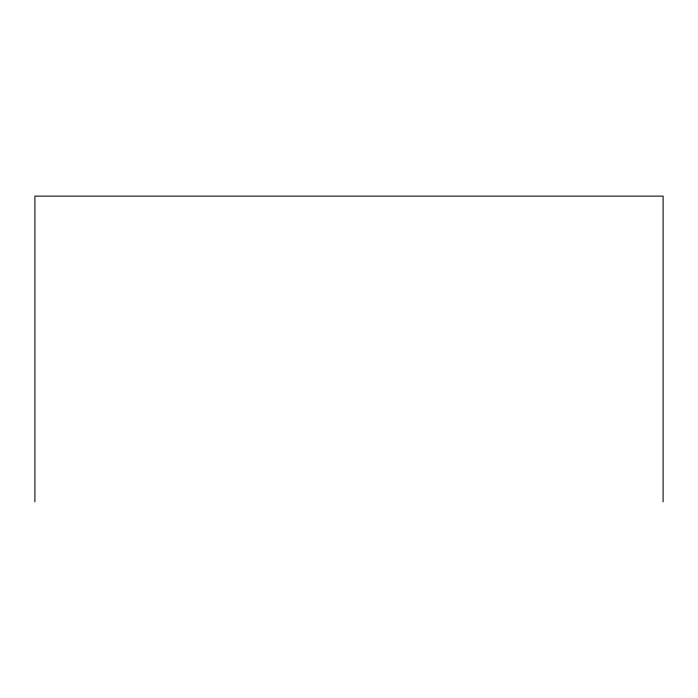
<?xml version="1.0" encoding="UTF-8"?>
<svg xmlns="http://www.w3.org/2000/svg" width="698" height="698" viewBox="0 0 698 698"><rect width="100%" height="100%" fill="white"/><g stroke="black" fill="none" stroke-linecap="round" stroke-linejoin="round"><path stroke-width="1.05" d="M663.1 501.871L663.1 196.129L34.9 196.129L34.9 501.871"/></g></svg>
